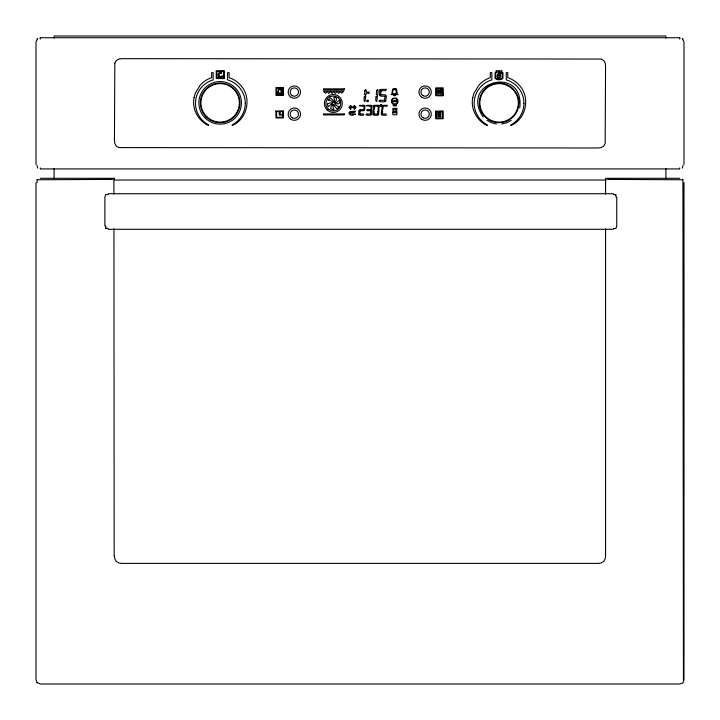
<?xml version="1.0" encoding="UTF-8"?>
<svg xmlns="http://www.w3.org/2000/svg" width="720" height="720" viewBox="0 0 720 720"><rect width="100%" height="100%" fill="white"/><g stroke="black" fill="none" stroke-linecap="round" stroke-linejoin="round"><path stroke-width="1.08" d="M40.185 38.916L40.329 37.962M40.23 38.754L40.329 37.98M679.671 168.66L679.77 167.886M519.768 107.964C524.808 64.8 458.649 81.108 483.174 116.982M37.089 182.664L37.089 179.397M684 182.664L684 679.644L682.911 682.911L679.644 684L40.356 684L37.143 682.551M682.416 168.057L682.974 165.294M37.089 38.817L37.584 38.583L36 42.084L36 164.565M105.714 228.474L105.696 225.981M615.942 197.046L615.915 194.553M683.433 679.806L682.911 179.397M511.2 120.384L506.655 122.769L501.669 124.002M108.135 194.553L105.714 194.553L104.886 197.046L104.886 225.981M613.503 228.474L615.915 228.474L616.752 225.981L616.752 197.046M37.449 179.766L112.68 179.397M40.356 37.728L679.644 37.728M40.356 168.921L679.644 168.921M40.356 178.308L114.444 178.308L114.444 179.397M679.644 178.308L605.556 178.308L605.556 194.049M607.32 179.397L682.551 179.766M114.588 180.027L606.159 180.027M108.207 193.725L613.431 193.725M108.207 229.302L613.431 229.302M395.127 88.506L394.029 88.506A2.79 2.79 0 0 0 392.607 89.316L391.995 93.303A1.161 1.161 0 0 1 391.5 94.257L391.059 94.563L393.057 94.563A1.548 1.548 0 0 0 396.072 94.563L398.088 94.563L397.656 94.257A1.161 1.161 0 0 1 397.152 93.303L396.549 89.316M280.323 88.839L279.468 88.839A2.16 2.16 0 0 0 278.37 89.469L277.893 92.556A0.9 0.9 0 0 1 277.506 93.303L278.712 93.537A1.197 1.197 0 0 0 281.052 93.537L282.285 93.303A0.9 0.9 0 0 1 281.889 92.556L281.421 89.469A2.16 2.16 0 0 0 280.422 88.839M613.503 194.553L615.654 194.832M105.975 228.195L108.135 228.474M496.539 124.002L491.553 122.769L487.017 120.384M393.534 103.671L394.11 103.878A2.763 2.763 0 0 0 397.44 100.557L397.224 99.972M396.387 98.244L393.291 98.163A3.249 3.249 0 0 0 391.896 99.405L391.599 99.999A3.339 3.339 0 0 0 391.923 103.023C393.273 105.399 396.009 105.552 397.431 103.248A3.042 3.042 0 0 0 398.061 101.844L397.683 99.54M682.911 38.817L682.416 38.583L684 42.084L684 164.565M37.584 168.057L37.026 165.294M37.089 682.911L36 679.644L36 182.664M679.671 37.962L679.815 38.916M114.444 555.903L114.831 558.9L116.316 561.51L118.926 563.004L121.932 563.382L598.068 563.382L601.074 563.004L603.684 561.51L605.169 558.9L605.556 555.903L605.556 228.879M679.671 37.98L679.77 38.754M40.23 167.886L40.329 168.66M113.904 178.308L113.913 194.022M113.94 228.798L114.165 556.371M665.892 38.25L665.892 36L54.108 36L54.108 38.25M665.892 168.543L665.892 178.749M498.204 74.484L498.204 70.74L499.824 70.74L499.824 72.828L501.138 72.828L501.138 73.755L499.824 73.755L499.824 74.574A1.818 1.818 0 0 1 500.274 77.355A1.818 1.818 0 0 1 497.448 77.193A1.818 1.818 0 0 1 498.213 74.466M54.108 168.543L54.108 178.749M395.262 88.506A2.79 2.79 0 0 1 396.684 89.316M393.534 103.662A2.763 2.763 0 0 1 392.274 99.972A2.835 2.835 0 0 1 393.534 98.721A2.763 2.763 0 0 1 395.973 98.712M396.36 98.289A3.339 3.339 0 0 1 397.629 99.558M396.063 98.712A2.835 2.835 0 0 1 397.341 99.981M340.029 100.197A7.434 7.434 0 0 1 339.147 108.135A7.506 7.506 0 0 1 336.6 110.169A7.434 7.434 0 0 1 328.689 109.269M326.673 106.749A7.434 7.434 0 0 1 327.555 98.811M330.075 96.795A7.434 7.434 0 0 1 338.013 97.677M328.59 109.287A7.506 7.506 0 0 1 326.556 106.749M327.438 98.739A7.506 7.506 0 0 1 329.976 96.696M337.986 97.578A7.506 7.506 0 0 1 340.029 100.125M216.927 71.496L216.954 77.706L223.641 77.67L223.596 71.46L216.927 71.496M276.57 111.573L276.597 117.288L282.744 117.261L282.735 111.582L276.57 111.573M276.57 88.263L276.561 94.635L282.708 94.671L282.708 88.227L276.57 88.263M281.196 90.612L281.196 92.781L278.64 92.826C276.939 90.729 280.449 87.975 281.196 90.612M396.252 90.783L396.252 93.582L392.958 93.645C390.762 90.936 395.289 87.381 396.252 90.783M436.365 111.699L436.356 118.071L442.503 118.107L442.503 111.663L436.392 111.663M436.365 88.605L436.356 94.977L442.503 95.013L442.503 88.569L436.365 88.605M334.359 99.99C332.775 105.147 336.906 101.25 336.528 98.406A0.99 0.99 0 0 0 336.438 98.118L335.187 97.407A3.825 3.825 0 0 0 333.972 97.245L334.359 99.99M333.648 101.925L332.955 102.429L331.182 100.98A4.905 4.905 0 0 0 329.085 100.359L328.203 100.08L330.588 98.109L332.712 99.981L333.648 101.925M219.798 77.031L220.464 77.616L220.851 76.896A2.007 2.007 0 0 0 221.787 76.455L222.84 76.419L222.066 75.618A1.638 1.638 0 0 1 219.798 76.32A1.638 1.638 0 0 1 219.123 74.079A1.638 1.638 0 0 1 221.391 73.476C222.813 72.171 219.249 71.964 219.663 73.08A2.097 2.097 0 0 0 219.402 73.242L218.457 73.062L218.79 73.935A2.061 2.061 0 0 0 218.628 74.34L217.791 74.799L218.592 75.285A2.007 2.007 0 0 0 218.772 75.807L218.331 76.743L219.303 76.428A2.007 2.007 0 0 0 219.888 76.77L219.798 77.031M443.358 95.157L442.818 95.841L435.789 95.715L435.798 87.858L443.133 87.831L443.358 95.157M224.532 77.868L223.938 78.606L216.297 78.48L216.198 70.803L224.28 70.659L224.532 77.868M283.563 94.815L283.023 95.499L275.994 95.373L276.003 87.516L283.338 87.489L283.563 94.815M245.277 103.338C245.304 112.257 240.03 120.789 232.155 124.911L232.155 125.586C247.545 119.115 252.036 97.308 240.579 85.212A26.721 26.721 0 0 0 229.104 77.616L229.104 72.63L227.583 72.63L227.583 79.893A24.705 24.705 0 0 1 241.524 90.369A24.165 24.165 0 0 1 245.268 103.338M333.144 105.561L333.108 106.839A5.616 5.616 0 0 0 333.549 108.684L333.99 109.782L330.876 108.945C330.039 107.361 333.72 101.745 333.144 105.561M523.953 103.338C523.989 112.257 518.715 120.789 510.831 124.911L510.831 125.586C526.23 119.115 530.712 97.308 519.255 85.212A26.721 26.721 0 0 0 507.78 77.616L507.78 72.63L506.268 72.63L506.268 79.893A24.705 24.705 0 0 1 520.209 90.369A24.165 24.165 0 0 1 523.953 103.338M194.076 97.605C191.745 108.909 198.153 120.852 208.593 125.586L208.593 124.911C200.718 120.789 195.435 112.257 195.471 103.338A24.165 24.165 0 0 1 199.224 90.369A24.705 24.705 0 0 1 213.156 79.893L213.156 72.63L211.644 72.63L211.644 77.616A26.721 26.721 0 0 0 200.169 85.212L195.372 93.069L194.076 97.605M472.752 97.605C470.43 108.909 476.838 120.852 487.278 125.586L487.278 124.911C479.394 120.789 474.12 112.257 474.156 103.338A24.165 24.165 0 0 1 477.9 90.369L480.6 86.859A24.75 24.75 0 0 1 491.841 79.893L491.841 72.63L490.329 72.63L490.329 77.616A26.721 26.721 0 0 0 478.845 85.212L474.048 93.069L472.752 97.605M359.028 110.601L358.668 114.156L359.802 113.742L360.063 111.15L359.028 110.601M364.293 96.687L363.933 100.287L364.671 101.511A1.188 1.188 0 0 0 365.076 101.151L365.733 96.003L364.293 96.687M364.887 90.702L364.536 94.293L365.454 95.328L365.832 94.986C366.507 94.122 366.795 86.706 364.887 90.702M364.104 106.353L363.816 109.233L364.554 110.052L364.995 105.453L364.104 106.353M367.02 100.278L366.885 101.655L368.253 101.655L368.397 100.278L367.02 100.278M367.848 92.07L367.704 93.447L369.081 93.447L369.216 92.07L367.848 92.07M370.737 111.141L370.449 114.021L371.043 115.002A0.954 0.954 0 0 0 371.358 114.705L371.889 110.601L370.737 111.141M371.214 106.353L370.926 109.233L371.664 110.052L372.105 105.453L371.214 106.353M373.248 110.601L372.888 114.156L374.031 113.742L374.292 111.15L373.248 110.601M373.689 106.218L373.581 110.052L374.481 109.233L374.742 106.632L373.689 106.218M376.056 96.687L375.696 100.287L376.443 101.511A1.188 1.188 0 0 0 376.848 101.151L377.496 96.003L376.056 96.687M376.659 90.702L376.299 94.293L377.226 95.328L377.604 94.986C378.279 94.122 378.558 86.706 376.659 90.702M379.764 90.513L379.629 95.31L380.763 94.284L381.087 91.026L379.764 90.513M378.324 106.353L378.036 109.233L378.774 110.052L379.224 105.453L378.324 106.353M377.847 111.141L377.559 114.021L378.153 115.002A0.954 0.954 0 0 0 378.477 114.705L378.999 110.601L377.847 111.141M381.627 110.601L381.267 114.156L382.41 113.742L382.671 111.15L381.627 110.601M382.068 106.218L381.951 110.052L382.86 109.233L383.121 106.632L382.068 106.218M384.975 96.678L384.615 100.278L385.353 101.511A1.188 1.188 0 0 0 385.758 101.142L386.415 95.994L384.975 96.678M500.067 76.14L500.031 76.401A1.143 1.143 0 0 1 497.781 76.14C500.049 74.304 498.393 66.717 499.311 75.069A2.574 2.574 0 0 1 499.824 75.564L500.067 76.14M349.848 112.752L350.298 113.832L355.527 113.85L355.527 114.552L353.079 114.552L353.079 115.245L350.658 115.245L350.433 114.552A1.305 1.305 0 0 1 349.164 113.544A2.835 2.835 0 0 1 349.128 112.896A1.305 1.305 0 0 1 350.433 111.591L355.5 111.141L354.825 112.293L349.848 112.752M340.029 102.465L338.922 103.761L335.34 103.86L334.647 103.275L337.023 102.258L339.237 100.107L339.867 101.25A3.258 3.258 0 0 1 340.029 102.465M114.831 63.135L114.444 140.499L114.831 143.505L116.316 146.115L118.926 147.6L598.068 147.987L601.074 147.6L603.684 146.115L605.169 143.505L605.556 66.141L605.169 63.135L603.684 60.525L601.074 59.04L121.932 58.662L118.926 59.04L116.316 60.525L114.831 63.135M327.366 103.887L328.149 106.731L332.676 103.203L330.399 102.861L327.393 103.815M275.823 111.078L275.994 117.999L283.419 117.909L283.338 110.808L275.823 111.078M435.618 111.204L435.789 118.809L443.214 118.728L443.133 110.925L435.618 111.204M359.568 105.795L363.825 106.353L364.347 105.255L359.964 105.372A0.954 0.954 0 0 0 359.64 105.66L359.568 105.795M366.678 105.795L370.944 106.353L371.457 105.255L367.074 105.372A0.954 0.954 0 0 0 366.759 105.66L366.678 105.795M379.899 89.982L381.141 90.684L385.749 90.684L386.397 89.307L380.394 89.451A1.188 1.188 0 0 0 379.998 89.82L379.899 89.982M373.788 105.795L378.054 106.353L378.576 105.255L374.193 105.372A0.954 0.954 0 0 0 373.869 105.66L373.788 105.795M382.167 105.795L386.838 106.353L387.36 105.255L382.572 105.372A0.954 0.954 0 0 0 382.248 105.66L382.167 105.795M438.903 91.665C438.093 94.662 438.093 88.659 438.903 91.665M439.785 91.665L438.831 93.708L437.706 93.708L437.706 89.622L438.831 89.622L439.785 91.665M280.395 93.537L279.369 93.537L280.395 93.537M395.226 94.563L393.894 94.563L395.226 94.563M354.987 107.631L353.961 109.035L354.42 109.368L355.986 107.235L354.294 105.453L353.88 105.849L354.816 106.839L350.181 106.839L351.117 105.849L350.703 105.453L349.011 107.235L350.577 109.368L351.036 109.035L350.01 107.631L354.987 107.631M340.272 91.431L338.679 93.42L337.014 91.449L335.376 93.429L333.801 91.521L332.073 93.465L330.462 91.368L328.761 93.465L327.087 91.422L325.548 93.321L323.343 91.179L343.8 91.179L341.775 93.15L340.272 91.431M394.686 101.097L393.795 101.97L392.67 100.899L395.172 100.737A8.784 8.784 0 0 1 395.478 101.115L396.45 100.539L396.855 100.971L395.784 101.916L394.686 101.097M339.147 106.857L337.032 108.702A1.233 1.233 0 0 1 336.69 108.621C330.912 102.654 334.998 104.841 339.147 106.857M360.216 109.647L359.613 110.196L360.108 110.745L363.663 110.745L364.266 110.196L363.771 109.647L360.216 109.647M380.709 94.806L379.953 95.49L380.574 96.183L385.029 96.183L385.776 95.49L385.164 94.806L380.709 94.806M367.326 109.647L366.723 110.196L367.218 110.745L370.773 110.745L371.376 110.196L370.89 109.647L367.326 109.647M496.269 71.82L495.099 72.63L495.099 78.435A6.408 6.408 0 0 0 502.929 78.435L502.929 72.63L501.759 71.82L501.759 70.56L501.084 70.56L501.084 72.171L502.254 72.981L502.254 78.039L501.048 78.705L496.98 78.705L495.774 78.039L495.774 72.981L496.944 72.171L496.944 70.56L496.269 70.56L496.269 71.82M380.16 100.278C375.939 101.898 383.751 102.168 384.651 101.655L384.273 100.278L380.16 100.278M359.775 114.021C356.31 115.434 363.087 115.425 363.771 115.119L363.474 114.021L359.775 114.021M366.885 114.021C363.51 115.308 369.756 115.533 370.476 115.119L370.17 114.021L366.885 114.021M374.004 114.021C370.629 115.308 376.866 115.533 377.586 115.119L377.289 114.021L374.004 114.021M382.383 114.021C378.918 115.434 385.686 115.425 386.379 115.119L386.073 114.021L382.383 114.021M344.286 88.857L323.451 88.857L323.451 89.856L344.286 89.856L344.286 88.857M441.387 89.622L440.262 89.622L440.262 93.708L441.387 93.708L441.387 89.622M381.573 104.679L380.304 104.679L380.304 106.146L381.573 106.146L381.573 104.679M381.258 105.048L380.619 105.048L380.619 105.777L381.258 105.777L381.258 105.048M396.225 105.219L393.282 105.219L393.282 105.876L396.225 105.876L396.225 105.219M396.837 108.387L392.868 108.387L392.868 112.347L396.837 112.347L396.837 108.387M395.928 109.287L393.768 109.287L393.768 111.447L395.928 111.447L395.928 109.287M279.99 112.23L279.279 112.23L279.279 115.056L282.105 115.056L282.105 114.345L279.99 114.345L279.99 112.23M396.81 112.707L392.85 112.707L392.85 114.777L396.81 114.777L396.81 112.707M438.831 112.716L437.706 112.716L437.706 116.802L438.831 116.802L438.831 112.716M440.847 112.716L439.722 112.716L439.722 116.802L440.847 116.802L440.847 112.716M344.286 113.94L323.451 113.94L323.451 114.93L344.286 114.93L344.286 113.94M327.213 110.007A8.973 8.973 0 0 0 342.09 105.525A8.973 8.973 0 0 0 330.777 94.887A8.973 8.973 0 0 0 327.213 110.007M210.249 120.024A19.809 19.809 0 0 0 239.967 102.87A19.809 19.809 0 0 0 210.249 85.716A19.809 19.809 0 0 0 210.249 120.024M205.416 118.224A21.285 21.285 0 0 0 240.822 107.964A21.285 21.285 0 0 0 214.236 82.422A21.285 21.285 0 0 0 205.416 118.224M206.838 116.739A19.233 19.233 0 0 0 238.833 107.478A19.233 19.233 0 0 0 214.803 84.393A19.233 19.233 0 0 0 206.838 116.739M489.195 120.024A19.809 19.809 0 0 0 518.913 102.87A19.809 19.809 0 0 0 489.195 85.716A19.809 19.809 0 0 0 489.195 120.024M485.784 116.739A19.233 19.233 0 0 0 517.779 107.478A19.233 19.233 0 0 0 493.749 84.393A19.233 19.233 0 0 0 485.784 116.739M292.248 95.679A4.176 4.176 0 0 0 298.512 92.061A4.176 4.176 0 0 0 292.248 88.452A4.176 4.176 0 0 0 292.248 95.679M291.231 97.443A6.21 6.21 0 0 0 300.546 92.061A6.21 6.21 0 0 0 291.231 86.688A6.21 6.21 0 0 0 291.231 97.443M292.248 117.774A4.176 4.176 0 0 0 298.512 114.156A4.176 4.176 0 0 0 292.248 110.547A4.176 4.176 0 0 0 292.248 117.774M291.231 119.538A6.21 6.21 0 0 0 300.546 114.156A6.21 6.21 0 0 0 291.231 108.783A6.21 6.21 0 0 0 291.231 119.538M423.036 117.774A4.176 4.176 0 0 0 429.3 114.156A4.176 4.176 0 0 0 423.036 110.547A4.176 4.176 0 0 0 423.036 117.774M422.019 119.538A6.21 6.21 0 0 0 431.334 114.156A6.21 6.21 0 0 0 422.019 108.783A6.21 6.21 0 0 0 422.019 119.538M423.036 95.679A4.176 4.176 0 0 0 429.3 92.061A4.176 4.176 0 0 0 423.036 88.452A4.176 4.176 0 0 0 423.036 95.679M422.019 97.443A6.21 6.21 0 0 0 431.334 92.061A6.21 6.21 0 0 0 422.019 86.688A6.21 6.21 0 0 0 422.019 97.443"/></g></svg>
